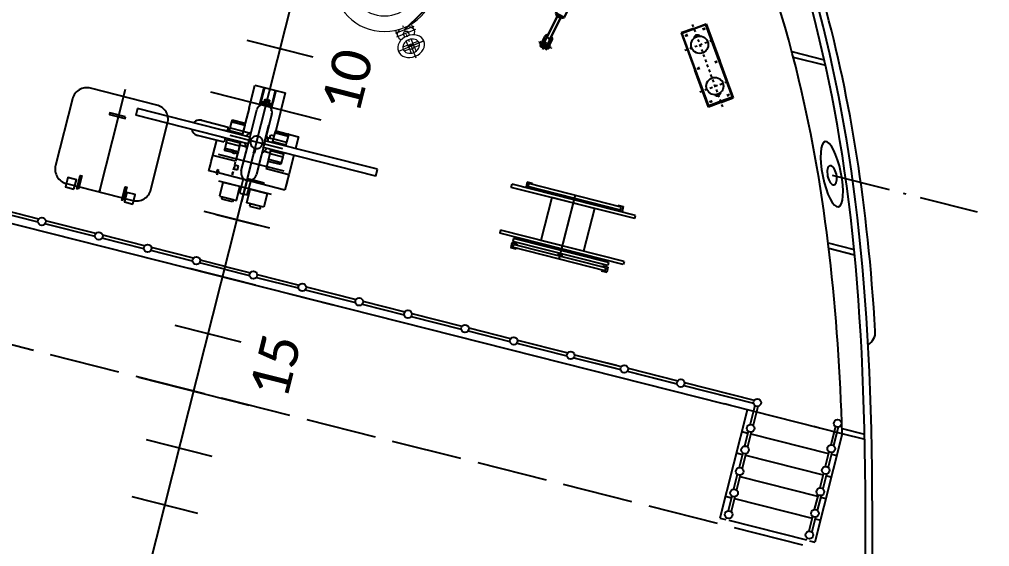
# Model space of a CAD drawing. Header units: metres. Extents: x 267365 to 277461, y 2088854 to 2108025.
# Drawn here: x 273131.08 to 273167.43, y 2095750.73 to 2095770.46 of the extents above; entities that cross this region are included whole.
import ezdxf

# ---------------------------------------------------------------- set-up
doc = ezdxf.new("R2010")
doc.units = ezdxf.units.M
for name, pattern in [('ACAD_ISO02W100', [15, 12, -3]), ('ACAD_ISO10W100', [18, 12, -3, 0, -3]), ('CENTER', [7, 4, -1, 1, -1]), ('CENTER2', [28.575, 19.05, -3.175, 3.175, -3.175]), ('DASHEDX2', [38.1, 25.4, -12.7])]:
    doc.linetypes.add(name, pattern=pattern)
doc.layers.add('BOAT', color=30, linetype='Continuous')
doc.layers.add('line 2', color=210, linetype='Continuous')
doc.layers.add('line 1', color=250, linetype='Continuous', lineweight=0)
doc.layers.add('line 3', color=250, linetype='Continuous', lineweight=0)
doc.styles.get("Standard").update_dxf_attribs({"font": 'calibri.ttf'})

# ---------------------------------------------------------------- blocks, each defined once
blk = doc.blocks.new('1sh')
at = {"layer": 'line 1', "color": 0, "lineweight": 30}
for p, q in [((241031.9, 69520.7), (241200.2, 69642.3)), ((241200.2, 69642.3), (241308.1, 69634.7)), ((241047.1, 69556.5), (240987, 69513.1)), ((241058.9, 69540.2), (241004.9, 69501.2)), ((241029.8, 69559.1), (241040, 69566.4)), ((241037, 69549.2), (241029.8, 69559.1)), ((241055.4, 69488.2), (241031.9, 69520.7)), ((241050.1, 69573.7), (241040, 69566.4)), ((241047.1, 69556.5), (241072.9, 69575.2)), ((241057.2, 69563.8), (241050.1, 69573.7)), ((241055.4, 69488.2), (241223.7, 69609.7)), ((241072.9, 69575.2), (241084.7, 69558.8)), ((241108.2, 69526.3), (241082.4, 69507.7)), ((241120, 69510), (241108.2, 69526.3)), ((241305.8, 69604.6), (241223.7, 69609.7)), ((240803.6, 69364), (240980.1, 69491.4)), ((240834.8, 69320.8), (241011.3, 69448.2)), ((241043.5, 69504.6), (241017.7, 69511)), ((241082.4, 69507.7), (241028.4, 69468.7)), ((241094.2, 69491.3), (241034, 69447.9)), ((241043.5, 69504.6), (241041.4, 69478.1)), ((241084.3, 69484.2), (241091.5, 69474.4)), ((241091.5, 69474.4), (241101.5, 69481.8)), ((241094.2, 69491.3), (241120, 69510)), ((241111.6, 69489.2), (241101.5, 69481.8)), ((241104.4, 69499), (241111.6, 69489.2)), ((240769.3, 69364.2), (240281.2, 69011.8)), ((240789.9, 69360.8), (240769.3, 69364.2)), ((240769.3, 69364.2), (240796.7, 69326.2)), ((240829.5, 69315.2), (240796.5, 69360.9)), ((240824.2, 69288.1), (240796.7, 69326.2)), ((240824.2, 69288.1), (240336.1, 68935.7)), ((240827.5, 69308.8), (240824.2, 69288.1)), ((240281.9, 68976.4), (240098.9, 68845.2)), ((240302.9, 68947.6), (240121.2, 68814.5)), ((240276.8, 68983.6), (240281.2, 69011.8)), ((240276.8, 68983.6), (240292.4, 68962)), ((240281.2, 69011.8), (240308.7, 68973.8)), ((240308, 68940.4), (240292.4, 68962)), ((240308, 68940.4), (240336.1, 68935.7)), ((240336.1, 68935.7), (240308.7, 68973.8)), ((240014.3, 68825.8), (240004.1, 68818.5)), ((240011.3, 68808.6), (240071.4, 68852)), ((240021.4, 68815.9), (240014.3, 68825.8)), ((240023.1, 68792.3), (240077, 68831.2)), ((240011.3, 68808.6), (239985.4, 68789.9)), ((239985.4, 68789.9), (239997.2, 68773.6)), ((239994, 68811.1), (240004.1, 68818.5)), ((240001.1, 68801.3), (239994, 68811.1)), ((239997.2, 68773.6), (240023.1, 68792.3)), ((240049.6, 68793.2), (239997.7, 68755.9)), ((240007.7, 68742.1), (239997.7, 68755.9)), ((240059.5, 68779.5), (240007.7, 68742.1)), ((240012.9, 68784.9), (240021.5, 68773)), ((240020.7, 68741.1), (240046.5, 68759.7)), ((240031.5, 68759.3), (240036.4, 68752.4)), ((240033.2, 68799.6), (240041.8, 68787.6)), ((240046.5, 68759.7), (240100.5, 68798.7)), ((240059.5, 68779.5), (240049.6, 68793.2)), ((240051.7, 68773.9), (240056.7, 68767.1)), ((240058.3, 68743.4), (240118.4, 68786.8)), ((240075.6, 68740.9), (240065.5, 68733.5)), ((240068.5, 68750.7), (240075.6, 68740.9))]:
    blk.add_line(p, q, dxfattribs=at)
for centre, radius, start, end in [((241304.1, 69619.9), 15.4, 276.35546, 74.90715), ((241001.2, 69488.7), 28.2, 121.2653, 185.51022), ((240990.8, 69476.6), 18.3, 35.83166, 125.83166), ((241016.8, 69485.1), 20.1, 126.55723, 156.33499), ((241015.5, 69469.2), 28.2, 246.87868, 311.12359), ((241000.5, 69463), 18.3, 305.83166, 35.83166), ((241016.6, 69485), 20.1, 276.05391, 305.83166), ((240792.9, 69378.9), 18.3, 260.67185, 305.83166), ((240845.6, 69305.9), 18.3, 125.83166, 170.99148), ((240089.9, 68830.8), 28.2, 49.02532, 131.12359), ((240088.8, 68815), 20.1, 82.0458, 125.83166), ((240108.8, 68830.5), 17.7, 123.88543, 219.98507), ((240110.2, 68828.4), 17.7, 211.8742, 307.97384), ((240088.8, 68815), 20.1, 305.83166, 347.94516), ((240104.1, 68811.1), 28.2, 300.53973, 22.63801)]:
    blk.add_arc(centre, radius, start, end, dxfattribs=at)
at = {"layer": 'line 2', "color": 0, "lineweight": 30}
blk.add_line((241005.6, 69487.3), (241015.4, 69473.8), dxfattribs=at)
blk = doc.blocks.new('3sh')
at = {"color": 0, "lineweight": 15}
blk.add_line((240079.6, 68713.9), (239990.5, 68837.3), dxfattribs=at)
at = {"color": 0, "lineweight": 30}
for p, q in [((240032.5, 68724.8), (240020.7, 68741.1)), ((240058.3, 68743.4), (240032.5, 68724.8)), ((240048.2, 68736.1), (240055.3, 68726.2)), ((240055.3, 68726.2), (240065.5, 68733.5))]:
    blk.add_line(p, q, dxfattribs=at)
at = {"color": 0, "linetype": 'ByBlock'}
blk.add_blockref('1sh', (0, 0), dxfattribs=at)
blk.add_blockref('1sh', (0, 0), dxfattribs=at)
blk = doc.blocks.new('4sh')
at = {"layer": 'line 3', "color": 0, "ltscale": 0.1}
for p, q in [((166654.7, 154705.3), (166424.5, 154541.8)), ((166538.9, 154623), (166464, 154728.5)), ((166707.2, 154569.2), (166537.4, 154448.7)), ((166642.8, 154476.8), (166728.2, 154537.5)), ((166642.8, 154476.8), (166560.6, 154418.4)), ((167408.4, 153500.4), (167360.4, 153466.3)), ((167360.4, 153466.3), (167312.5, 153432.3))]:
    blk.add_line(p, q, dxfattribs=at)
at = {"layer": 'line 3', "color": 0}
for p, q in [((166561.8, 154639.2), (166523.4, 154693.2)), ((166539.6, 154623.6), (166654.7, 154705.3)), ((166549.4, 154656.7), (166595.7, 154689.6)), ((166505.2, 154625.3), (166458.8, 154592.4)), ((166517.5, 154607.9), (166479.2, 154661.8)), ((166529.9, 154590.4), (166483.5, 154557.5)), ((166514.9, 154611.6), (166555.9, 154553.9)), ((166559.1, 154643), (166600, 154585.3)), ((166574.1, 154621.8), (166620.4, 154654.8)), ((166580.8, 154518.9), (166599.4, 154492.6)), ((166624.9, 154550.2), (166643.5, 154524)), ((166715.4, 154528.4), (166693.4, 154559.4)), ((166550, 154457.6), (166549.3, 154457.1)), ((166571.7, 154426.3), (166549.7, 154457.4)), ((167251.3, 153593.9), (167319.7, 153497.6)), ((167263.7, 153602.5), (167360.4, 153466.3)), ((167275.9, 153611.4), (167344.3, 153515.1)), ((167396.2, 153416), (167360.4, 153466.3))]:
    blk.add_line(p, q, dxfattribs=at)
at = {"layer": 'line 3', "color": 0, "linetype": 'CENTER2', "ltscale": 0.1}
blk.add_line((166534.2, 154629.7), (166669.5, 154439.2), dxfattribs=at)
at = {"layer": 'line 3', "color": 0}
for centre, radius in [((166959.7, 154030.5), 525), ((166959.7, 154030.5), 365), ((166959.7, 154030.5), 180), ((167360.4, 153466.3), 51.4)]:
    blk.add_circle(centre, radius, dxfattribs=at)
for centre, major_axis in [((166539.6, 154623.6), (115.1, 81.7)), ((166539.6, 154623.6), (71.9, 51.1)), ((166534.9, 154630.2), (22.1, 15.7))]:
    blk.add_ellipse(centre, major_axis=major_axis, ratio=0.7881, dxfattribs=at)
for centre, major_axis, start_param, end_param in [((166539.6, 154623.6), (22.1, 15.7), 3.137104, 6.287674), ((166621.4, 154508.4), (71.9, 51.1), 5.180827, 6.967664), ((166621.4, 154508.4), (71.9, 51.1), 2.457114, 4.24037), ((166621.4, 154508.4), (22.1, 15.7), 3.141593, 6.283185), ((166643.5, 154477.3), (71.9, 51.1), 5.857645, 6.283185), ((166643.5, 154477.3), (71.9, 51.1), 3.078478, 3.56318)]:
    blk.add_ellipse(centre, major_axis=major_axis, ratio=0.7881, start_param=start_param, end_param=end_param, dxfattribs=at)
blk = doc.blocks.new('8')
at = {"color": 0, "linetype": 'ACAD_ISO02W100', "ltscale": 60}
blk.add_line((87937, 11795.3), (87937, 24620.2), dxfattribs=at)
at = {"color": 0}
for p, q in [((89136.4, 23490.4), (89136.4, 12925.1)), ((90516.8, 18287.5), (90516.8, 19471.5)), ((90588, 19471.5), (90516.8, 19471.5)), ((90588, 18287.5), (90588, 19471.5)), ((87937, 18788.6), (87937, 17626.9)), ((90472.8, 18527.9), (90472.8, 18808.3)), ((90632, 18808.3), (90632, 18527.9)), ((90937, 18788.6), (90937, 17626.9)), ((86737, 17861.3), (86737, 18554.2)), ((87337, 17861.3), (87337, 18554.2)), ((88537, 17861.3), (88537, 18554.2)), ((89137, 17861.3), (89137, 18554.2)), ((89737, 17861.3), (89737, 18554.2)), ((90140.8, 18527.9), (90140.8, 18511.9)), ((90180.8, 18527.9), (90140.8, 18527.9)), ((90152.4, 18607.9), (90215.6, 18607.9)), ((90152.4, 18527.9), (90152.4, 18607.9)), ((90180.8, 18511.9), (90180.8, 18527.9)), ((90215.6, 18607.9), (90249.2, 18607.9)), ((90249.2, 18607.9), (90312.4, 18607.9)), ((90312.4, 18607.9), (90472.8, 18607.9)), ((90312.4, 18367.9), (90312.4, 18607.9)), ((90337, 17861.3), (90337, 18554.2)), ((90516.4, 18527.9), (90472.8, 18527.9)), ((90516.4, 18367.9), (90516.4, 18567.9)), ((90588.4, 18367.9), (90588.4, 18567.9)), ((90632, 18527.9), (90588.4, 18527.9)), ((91537, 17861.3), (91537, 18554.2)), ((89737, 18430.4), (89737, 17985.1)), ((89928.4, 18441.9), (89928.4, 18261.9)), ((90072.4, 18441.9), (89928.4, 18441.9)), ((90072.3, 17930.6), (90072.3, 18484.9)), ((90072.4, 18261.9), (90072.4, 18441.9)), ((90140.8, 18511.9), (90152.8, 18511.9)), ((90158.8, 18497.4), (90152.4, 17807.9)), ((90168.8, 18511.9), (90152.8, 18511.9)), ((90168.8, 18511.9), (90180.8, 18511.9)), ((90392.4, 18415.9), (90392.4, 18503.9)), ((90392.4, 18503.9), (90412.4, 18503.9)), ((90412.4, 18415.9), (90412.4, 18503.9)), ((90412.4, 18503.9), (90412.4, 18415.9)), ((90412.4, 18503.9), (90475, 18503.9)), ((90475, 18503.9), (90475, 18367.9)), ((90475, 18503.9), (90503.4, 18503.9)), ((90503.4, 18367.9), (90503.4, 18503.9)), ((90503.4, 18503.9), (90516.4, 18503.9)), ((90552.3, 17930.6), (90552.3, 18484.9)), ((90588.4, 18503.9), (90601.4, 18503.9)), ((90601.4, 18503.9), (90601.4, 18367.9)), ((90601.4, 18503.9), (90629.9, 18503.9)), ((90629.9, 18503.9), (90692.4, 18503.9)), ((90629.9, 18503.9), (90629.9, 18367.9)), ((90692.4, 18503.9), (90692.4, 18367.9)), ((90692.4, 18367.9), (90692.4, 18503.9)), ((90692.4, 18503.9), (90712.4, 18503.9)), ((90712.4, 18503.9), (90712.4, 18367.9)), ((89902.7, 18297.7), (89902.7, 18409)), ((89902.7, 18409), (89928.4, 18409)), ((89928.4, 18409), (89928.4, 18297.7)), ((90203.6, 18367.9), (90168.8, 18367.9)), ((90232.8, 18367.9), (90223.6, 18367.9)), ((90272.8, 18367.9), (90232.8, 18367.9)), ((90232.8, 18367.9), (90232.8, 18327.9)), ((90272.8, 18367.9), (90232.8, 18367.9)), ((90232.8, 18327.9), (90272.8, 18327.9)), ((90272.8, 18327.9), (90272.8, 18367.9)), ((90392.4, 18367.9), (90312.4, 18367.9)), ((90384.4, 18415.9), (90412.4, 18415.9)), ((90384.4, 18395.9), (90384.4, 18415.9)), ((90412.4, 18395.9), (90384.4, 18395.9)), ((90392.4, 18367.9), (90392.4, 18395.9)), ((90412.4, 18367.9), (90392.4, 18367.9)), ((90412.4, 18367.9), (90392.4, 18367.9)), ((90412.4, 18415.9), (90412.4, 18395.9)), ((90412.4, 18367.9), (90412.4, 18395.9)), ((90412.4, 18395.9), (90412.4, 18367.9)), ((90475, 18367.9), (90412.4, 18367.9)), ((90516.4, 18367.9), (90412.4, 18367.9)), ((90480.4, 18367.9), (90475, 18367.9)), ((90480.4, 18303.4), (90480.4, 18367.9)), ((90503.4, 18367.9), (90480.4, 18367.9)), ((90516.8, 18367.9), (90480.4, 18367.9)), ((90516.4, 18367.9), (90503.4, 18367.9)), ((90624.4, 18367.9), (90588, 18367.9)), ((90692.4, 18367.9), (90588.4, 18367.9)), ((90601.4, 18367.9), (90588.4, 18367.9)), ((90624.4, 18367.9), (90601.4, 18367.9)), ((90624.4, 18303.4), (90624.4, 18367.9)), ((90629.9, 18367.9), (90624.4, 18367.9)), ((90692.4, 18367.9), (90629.9, 18367.9)), ((90712.4, 18367.9), (90692.4, 18367.9)), ((90712.4, 18367.9), (90692.4, 18367.9)), ((90872.4, 18367.9), (90712.4, 18367.9)), ((90872.4, 18367.9), (91112.4, 18367.9)), ((89928.4, 18297.7), (89902.7, 18297.7)), ((89928.4, 18261.9), (90072.4, 18261.9)), ((90008.8, 18247.9), (90008.8, 18167.9)), ((90008.8, 18247.9), (90163.2, 18247.9)), ((90232, 18287.5), (90552.4, 18287.5)), ((90232.8, 18287.9), (90432.8, 18287.9)), ((90552.4, 18287.5), (90872.8, 18287.5)), ((90552.4, 18287.5), (90552.4, 18271.5)), ((90552.4, 18271.5), (90552.4, 18287.5)), ((90931.1, 18272.7), (90919.1, 18272.7)), ((90964.9, 18272.7), (90931.1, 18272.7)), ((90931.1, 18266.3), (90931.1, 18272.7)), ((90940.4, 18263.1), (90964.9, 18263.1)), ((90968.4, 18263.1), (90940.4, 18263.1)), ((90964.9, 18263.1), (90964.9, 18272.7)), ((90991.2, 18272.7), (90964.9, 18272.7)), ((90964.9, 18263.1), (90968.4, 18263.1)), ((90968.4, 18263.1), (90991.2, 18263.1)), ((90968.4, 18234), (90968.4, 18263.1)), ((90969.3, 18231.9), (90973.9, 18231.9)), ((90973.9, 18231.9), (90999.4, 18231.9)), ((90973.9, 18209), (90973.9, 18231.9)), ((90991.2, 18263.1), (90991.2, 18272.7)), ((91112.4, 18272.7), (90991.2, 18272.7)), ((90991.2, 18263.1), (91112.4, 18263.1)), ((90999.4, 18231.9), (90999.4, 18183.9)), ((90999.4, 18231.9), (91000.3, 18231.9)), ((91000.3, 18231.9), (91000.3, 18183.9)), ((13535, 18207.7), (100365, 18207.7)), ((89928.4, 18153.9), (90072.4, 18153.9)), ((89928.4, 17973.9), (89928.4, 18153.9)), ((90170.4, 18207.9), (89930.4, 18207.9)), ((90170.4, 18207.9), (89930.4, 18207.9)), ((90008.8, 18167.9), (90163.2, 18167.9)), ((90072.4, 18153.9), (90072.4, 17973.9)), ((90152.4, 18207.8), (90152.4, 18209.5)), ((90152.4, 18206.3), (90152.4, 18207.8)), ((90152.8, 18209.5), (90152.8, 18215.8)), ((90152.8, 18199.9), (90152.8, 18206.3)), ((90152.8, 18031.9), (90152.8, 18199.9)), ((90168.8, 18031.9), (90168.8, 18159.5)), ((90170.4, 18207.9), (90170.4, 18087.9)), ((90170.4, 18207.9), (90450.4, 18207.9)), ((90170.4, 18207.9), (90410.4, 18207.9)), ((90552.4, 18128.3), (90232, 18128.3)), ((90432.8, 18128.3), (90232.8, 18127.9)), ((90440.8, 18203.9), (90440.8, 18211.9)), ((90440.8, 18211.9), (90444.8, 18211.9)), ((90444.8, 18203.9), (90440.8, 18203.9)), ((90444.8, 18211.9), (90448.8, 18211.9)), ((90448.8, 18203.9), (90444.8, 18203.9)), ((90448.8, 18207.6), (90448.8, 18211.9)), ((90448.8, 18211.9), (90488.8, 18211.9)), ((90448.8, 18203.9), (90448.8, 18207.6)), ((90488.8, 18203.9), (90448.8, 18203.9)), ((90488.8, 18211.9), (90488.8, 18203.9)), ((90516.8, 16944.3), (90516.8, 18128.3)), ((90552.4, 18144.3), (90552.4, 18128.3)), ((90552.4, 18128.3), (90552.4, 18144.3)), ((90872.8, 18128.3), (90552.4, 18128.3)), ((90588, 16944.3), (90588, 18128.3)), ((90588, 18128.3), (90752.8, 18128.3)), ((90902.2, 18143.1), (90919.1, 18143.1)), ((90919.1, 18143.1), (90931.1, 18143.1)), ((90931.1, 18143.1), (90931.1, 18149.4)), ((90931.1, 18143.1), (90964.9, 18143.1)), ((90940.4, 18152.7), (90968.4, 18152.7)), ((90952.4, 18209.5), (90952.4, 18207.9)), ((90952.4, 18207.9), (90952.4, 18206.3)), ((90964.9, 18143.1), (90964.9, 18152.7)), ((90964.9, 18143.1), (90991.2, 18143.1)), ((90968.4, 18152.7), (90968.4, 18181.8)), ((90991.2, 18152.7), (90968.4, 18152.7)), ((90973.9, 18183.9), (90969.3, 18183.9)), ((90973.9, 18183.9), (90973.9, 18206.7)), ((90999.4, 18183.9), (90973.9, 18183.9)), ((90991.2, 18143.1), (90991.2, 18152.7)), ((91112.4, 18152.7), (90991.2, 18152.7)), ((90991.2, 18143.1), (91112.4, 18143.1)), ((91000.3, 18183.9), (90999.4, 18183.9)), ((89928.4, 18118), (89902.7, 18118)), ((89902.7, 18118), (89902.7, 18006.7)), ((89928.4, 18006.7), (89928.4, 18118)), ((90152.8, 18031.9), (90168.8, 18031.9)), ((90312.4, 17807.9), (90312.4, 18047.9)), ((90392.4, 17911.9), (90392.4, 18047.9)), ((90412.4, 17911.9), (90412.4, 18047.9)), ((90475, 18047.9), (90475, 17911.9)), ((90475, 18047.9), (90480.4, 18047.9)), ((90480.4, 18047.9), (90480.4, 18112.4)), ((90480.4, 18047.9), (90516.8, 18047.9)), ((90503.4, 17911.9), (90503.4, 18047.9)), ((90588, 18047.9), (90624.4, 18047.9)), ((90601.4, 18047.9), (90601.4, 17911.9)), ((90624.4, 18047.9), (90624.4, 18112.4)), ((90624.4, 18087.9), (90662.4, 18087.9)), ((90624.4, 18047.9), (90629.9, 18047.9)), ((90629.9, 18047.9), (90692.4, 18047.9)), ((90629.9, 18047.9), (90629.9, 17911.9)), ((90662.4, 18087.9), (90662.4, 18047.9)), ((90692.4, 18047.9), (90692.4, 17911.9)), ((90692.4, 17911.9), (90692.4, 18047.9)), ((90692.4, 18047.9), (90712.4, 18047.9)), ((90712.4, 18047.9), (90712.4, 18044.7)), ((90712.4, 18044.7), (90712.4, 18047.9)), ((91112.4, 18047.9), (90712.4, 18046.3)), ((90712.4, 18046.3), (90712.4, 17807.9)), ((90712.4, 18044.7), (90712.4, 17915.1)), ((89902.7, 18006.7), (89928.4, 18006.7)), ((90072.4, 17973.9), (89928.4, 17973.9)), ((90412.4, 17911.9), (90392.4, 17911.9)), ((90475, 17911.9), (90412.4, 17911.9)), ((90503.4, 17911.9), (90475, 17911.9)), ((90516.4, 17911.9), (90503.4, 17911.9)), ((90601.4, 17911.9), (90588.4, 17911.9)), ((90629.9, 17911.9), (90601.4, 17911.9)), ((90692.4, 17911.9), (90629.9, 17911.9)), ((90712.4, 17911.9), (90692.4, 17911.9)), ((90712.4, 17915.1), (90712.4, 17911.9)), ((90712.4, 17911.9), (90712.4, 17915.1)), ((90216.2, 17807.9), (90152.4, 17807.9)), ((90249.8, 17807.9), (90216.2, 17807.9)), ((90225.4, 17807.9), (90216.2, 17807.9)), ((90242.2, 17807.9), (90225.4, 17807.9)), ((90249.8, 17807.9), (90242.2, 17807.9)), ((90312.4, 17807.9), (90249.8, 17807.9)), ((90516.8, 17807.9), (90312.4, 17807.9)), ((90712.4, 17807.9), (90588, 17807.9)), ((89136.4, 17504.1), (89136.4, 17046.6)), ((90516.8, 16944.3), (90588, 16944.3)), ((92044.3, 13823.9), (92694.1, 14267.4)), ((92695.3, 14278.2), (92362.9, 14051.3)), ((92837.3, 14057.5), (92694.1, 14267.4)), ((92771.6, 14166.5), (92695.3, 14278.2)), ((92771.6, 14166.5), (92847.9, 14054.8)), ((92718.5, 14086), (92677.1, 14146.5)), ((92030.4, 13824.4), (92362.9, 14051.3)), ((92837.3, 14057.5), (92187.6, 13614.1)), ((92847.9, 14054.8), (92515.4, 13827.9)), ((92106.7, 13712.7), (92030.4, 13824.4)), ((92187.6, 13614.1), (92044.3, 13823.9)), ((92201.9, 13733.7), (92160.6, 13794.3)), ((92183, 13601), (92515.4, 13827.9)), ((92143.5, 13678.6), (92088.4, 13759.4)), ((92106.7, 13712.7), (92183, 13601)), ((92737, 13110.2), (92737, 12771)), ((92788.5, 13138.7), (92788.5, 12796.9)), ((89136.4, 12861.5), (89136.4, 12925.1)), ((89136.4, 11683.7), (89136.4, 12861.5)), ((89132, 12683.7), (87998.1, 12683.7)), ((87998.1, 12683.7), (87998.1, 12620.3)), ((88227.5, 12683.7), (88227.5, 12620.3)), ((88682, 12683.7), (88682, 12620.6)), ((88907, 12683.7), (88907, 12620.3)), ((87998.1, 12589.1), (87998.1, 11771.1)), ((88227.5, 12589.1), (88227.5, 11771.1)), ((88457, 12589.7), (88457, 11771.7)), ((88682, 12589.4), (88682, 11771.4)), ((88907, 12589.1), (88907, 11771.1)), ((90937, 12281.5), (90937, 12008.9)), ((90988.5, 12301.5), (90988.5, 12027.4)), ((89136.4, 11925.1), (89136.4, 11981.6)), ((87998.1, 11739.9), (87998.1, 11683.7)), ((88227.5, 11739.9), (88227.5, 11683.7)), ((88455.4, 11739.9), (88455.4, 11683.4)), ((88682, 11740.2), (88682, 11683.7)), ((88907, 11739.9), (88907, 11683.7)), ((89187.9, 11698.1), (89187.9, 11461.5)), ((89136.4, 11683.7), (87998.1, 11683.2)), ((89136.4, 11441.2), (89136.4, 11683.2))]:
    blk.add_line(p, q, dxfattribs=at)
at = {"color": 0, "linetype": 'Continuous'}
for p, q in [((89217.1, 20171.3), (89217.1, 20699.1)), ((89248.3, 20171.3), (89248.3, 20699.1)), ((89217.1, 19571.3), (89217.1, 20099.1)), ((89248.3, 19571.3), (89248.3, 20099.1)), ((89671.7, 19637.3), (90750.1, 19637.3)), ((89677.3, 19629.7), (89677.3, 19649.7)), ((89217.1, 19057.6), (89217.1, 19498)), ((89248.3, 19057.6), (89248.3, 19498)), ((89217.1, 18543.9), (89217.1, 18985.4)), ((89248.3, 18543.8), (89248.3, 18985.4)), ((89217, 18207.7), (89217, 18471.7)), ((89217.1, 18457.6), (89217.1, 18471.6)), ((89248.2, 18207.7), (89248.2, 18471.7)), ((89248.3, 18457.6), (89248.3, 18471.7)), ((89217, 18207.7), (89217, 17943.8)), ((89248.2, 18207.7), (89248.2, 17943.8)), ((89217, 17871.7), (89217, 17431.3)), ((89248.2, 17871.7), (89248.2, 17431.3)), ((89217.1, 17357.9), (89217.1, 16830.1)), ((89248.3, 17357.9), (89248.3, 16830.1)), ((89217.1, 16757.9), (89217.1, 16317.5)), ((89248.3, 16757.9), (89248.3, 16317.5)), ((89217.1, 16244.2), (89217.1, 15716.4)), ((89248.3, 16244.2), (89248.3, 15716.4)), ((89217.1, 15644.2), (89217.1, 15203.8)), ((89248.3, 15644.2), (89248.3, 15203.8)), ((89217.2, 15130.5), (89217.2, 14602.6)), ((89248.4, 15130.5), (89248.4, 14602.6)), ((89217.2, 14530.5), (89217.2, 14090.1)), ((89217.2, 14530.5), (89217.2, 14040)), ((89248.4, 14530.5), (89248.4, 14090.1)), ((89248.4, 14530.5), (89248.4, 14039.6)), ((89217.2, 13967.4), (89217.2, 13472.2)), ((89217.2, 13967.4), (89217.2, 13444.9)), ((89248.4, 13967.8), (89248.4, 13472.2)), ((89248.4, 13967.8), (89248.4, 13444.9)), ((89217.2, 13372.7), (89217.2, 12639.6)), ((89217.2, 13372.7), (89217.2, 12639.6)), ((89248.4, 13372.7), (89248.4, 12639.2)), ((89248.4, 13372.7), (89248.4, 12639.2)), ((88244.6, 12590), (88089.5, 12590)), ((88244.6, 12590), (88089.5, 12590)), ((88244.4, 12621.2), (88089.9, 12621.2)), ((88244.4, 12621.2), (88089.9, 12621.2)), ((88471.6, 12589.7), (88316.5, 12589.7)), ((88471.6, 12589.7), (88316.5, 12589.7)), ((88471.4, 12620.9), (88316.9, 12620.9)), ((88471.4, 12620.9), (88316.9, 12620.9)), ((88698.6, 12589.4), (88543.5, 12589.4)), ((88698.6, 12589.4), (88543.5, 12589.4)), ((88698.4, 12620.6), (88543.9, 12620.6)), ((88698.4, 12620.6), (88543.9, 12620.6)), ((88925.6, 12589.1), (88770.5, 12589.1)), ((88925.6, 12589.1), (88770.5, 12589.1)), ((88925.4, 12620.3), (88770.9, 12620.3)), ((88925.4, 12620.3), (88770.9, 12620.3)), ((89196.8, 12620), (88999.6, 12620)), ((89196.8, 12620), (88999.6, 12620)), ((89195.8, 12588.9), (88999.6, 12588.9)), ((89195.8, 12588.9), (88999.6, 12588.9)), ((88245.5, 11740.2), (88090.4, 11740.2)), ((88245.5, 11740.2), (88090.4, 11740.2)), ((88245.3, 11771.4), (88090.8, 11771.4)), ((88245.3, 11771.4), (88090.8, 11771.4)), ((88472.5, 11739.9), (88317.4, 11739.9)), ((88472.5, 11739.9), (88317.4, 11739.9)), ((88472.3, 11771.1), (88317.8, 11771.1)), ((88472.3, 11771.1), (88317.8, 11771.1)), ((88699.5, 11739.7), (88544.4, 11739.7)), ((88699.3, 11770.9), (88544.8, 11770.9)), ((88926.1, 11739.9), (88770.9, 11739.9)), ((88925.9, 11771.1), (88771.3, 11771.1)), ((89191.9, 11740.1), (88997.5, 11740.1)), ((89192.2, 11770.8), (88998.1, 11770.8))]:
    blk.add_line(p, q, dxfattribs=at)
at = {"color": 0, "linetype": 'CENTER'}
blk.add_line((90168.8, 18367.9), (90312.4, 18367.9), dxfattribs=at)
at = {"color": 0, "linetype": 'ByBlock', "ltscale": 15}
for p, q in [((91112.4, 18367.9), (91112.4, 18047.9)), ((90475, 18047.9), (90312.4, 18047.9))]:
    blk.add_line(p, q, dxfattribs=at)
at = {"color": 0, "linetype": 'ACAD_ISO10W100', "ltscale": 50}
for p, q in [((92033.8, 17024.9), (95428.4, 14965.1)), ((91666.6, 12431.3), (91666.6, 10772.4))]:
    blk.add_line(p, q, dxfattribs=at)
at = {"color": 0, "linetype": 'ByBlock'}
for p, q in [((90262.5, 14274.4), (90262.5, 15574.4)), ((90294.5, 15574.4), (90262.5, 15574.4)), ((90294.5, 14274.4), (90294.5, 15574.4)), ((90744.5, 14274.4), (90744.5, 15574.4)), ((90744.5, 15574.4), (90776.5, 15574.4)), ((90776.5, 14274.4), (90776.5, 15574.4)), ((90144.9, 15373.1), (90144.9, 15429.8)), ((90196.4, 15429.8), (90144.9, 15429.8)), ((90155, 15373.1), (90144.9, 15373.1)), ((90155, 14436.9), (90155, 15411.9)), ((90186.3, 15411.9), (90155, 15411.9)), ((90186.3, 14436.9), (90186.3, 15411.9)), ((90186.3, 15373.1), (90196.4, 15373.1)), ((90196.4, 15373.1), (90196.4, 15429.8)), ((90212.4, 14424.4), (90212.4, 15424.4)), ((90244.4, 15424.4), (90212.4, 15424.4)), ((90244.4, 14424.4), (90244.4, 15424.4)), ((90783.6, 15373.1), (90783.6, 15429.8)), ((90835.1, 15429.8), (90783.6, 15429.8)), ((90793.7, 15373.1), (90783.6, 15373.1)), ((90793.7, 14436.9), (90793.7, 15411.9)), ((90825, 15411.9), (90793.7, 15411.9)), ((90825, 14436.9), (90825, 15411.9)), ((90825, 15373.1), (90835.1, 15373.1)), ((90835.1, 15373.1), (90835.1, 15429.8)), ((90744.5, 15149.4), (90294.5, 15149.4)), ((90294.5, 14699.4), (90294.5, 15149.4)), ((90744.5, 14699.4), (90744.5, 15149.4)), ((90825, 14924.4), (90155, 14924.4)), ((90212.4, 14945.1), (90186.3, 14945.1)), ((90212.4, 14903.6), (90186.3, 14903.6)), ((90262.5, 14945.1), (90244.4, 14945.1)), ((90262.5, 14903.6), (90244.4, 14903.6)), ((90744.5, 14924.4), (90294.5, 14924.4)), ((90793.7, 14945.1), (90776.5, 14945.1)), ((90793.7, 14903.6), (90776.5, 14903.6)), ((90744.5, 14699.4), (90294.5, 14699.4)), ((90155, 14475.8), (90144.9, 14475.8)), ((90144.9, 14475.8), (90144.9, 14419.1)), ((90186.3, 14475.8), (90196.4, 14475.8)), ((90196.4, 14475.8), (90196.4, 14419.1)), ((90793.7, 14475.8), (90783.6, 14475.8)), ((90783.6, 14475.8), (90783.6, 14419.1)), ((90825, 14475.8), (90835.1, 14475.8)), ((90835.1, 14475.8), (90835.1, 14419.1)), ((90196.4, 14419.1), (90144.9, 14419.1)), ((90155, 14436.9), (90186.3, 14436.9)), ((90244.4, 14424.4), (90212.4, 14424.4)), ((90835.1, 14419.1), (90783.6, 14419.1)), ((90793.7, 14436.9), (90825, 14436.9)), ((90294.5, 14274.4), (90262.5, 14274.4)), ((90744.5, 14274.4), (90776.5, 14274.4)), ((92847.9, 14054.8), (92183, 13601))]:
    blk.add_line(p, q, dxfattribs=at)
at = {"color": 0, "linetype": 'DASHEDX2'}
for p, q in [((92807.9, 14191.3), (92067.2, 13685.7)), ((92532.9, 14201.4), (92716.9, 13931.8)), ((92698.1, 14228.2), (92671.9, 14210.3)), ((92675.6, 14232.1), (92693.6, 14205.8)), ((92802.3, 14075.6), (92776, 14057.7)), ((92797.7, 14053.2), (92779.8, 14079.5)), ((92402.3, 14026.2), (92376, 14008.3)), ((92379.8, 14030.2), (92397.7, 14003.9)), ((92161.3, 13947.6), (92345.3, 13678)), ((92506.4, 13873.7), (92480.2, 13855.8)), ((92501.9, 13851.3), (92483.9, 13877.6)), ((92080.5, 13804.2), (92106.7, 13822.3)), ((92084.9, 13826.7), (92103, 13800.4)), ((92185.5, 13652.2), (92211.6, 13670.3)), ((92208, 13648.4), (92189.9, 13674.6))]:
    blk.add_line(p, q, dxfattribs=at)
at = {"color": 0}
blk.add_lwpolyline([(90520, 20138.7), (89820.3, 20138.7, 0.414214), (89668.7, 19987.1), (89668.7, 19287.4, 0.414214), (89820.3, 19135.8), (90520, 19135.8, 0.414214), (90671.7, 19287.4), (90671.7, 19987.1, 0.414214)], format="xyb", close=True, dxfattribs=at)
at = {"color": 0, "linetype": 'Continuous'}
for points in [[(89633, 19897.9), (89731.4, 19897.9), (89731.4, 19986.8), (89633, 19986.8)], [(89644.6, 19852.8), (89644.6, 19870.1), (89783.4, 19870.1), (89783.4, 19852.8)], [(89644.6, 19852.8), (89644.6, 19870.1), (89783.4, 19870.1), (89783.4, 19852.8)], [(90477.4, 19569.2), (90477.4, 19734.1), (90460, 19734.1), (90460, 19569.2)], [(90477.4, 19569.2), (90477.4, 19734.1), (90460, 19734.1), (90460, 19569.2)], [(90477.4, 19569.2), (90477.4, 19734.1), (90460, 19734.1), (90460, 19569.2)], [(89633, 19278.7), (89731.4, 19278.7), (89731.4, 19367.6), (89633, 19367.6)], [(89644.6, 19381.2), (89644.6, 19398.5), (89783.4, 19398.5), (89783.4, 19381.2)], [(89644.6, 19381.2), (89644.6, 19398.5), (89783.4, 19398.5), (89783.4, 19381.2)]]:
    blk.add_lwpolyline(points, close=True, dxfattribs=at)
for centre in [(89232.7, 20135.2), (89232.7, 19535.2), (89232.7, 19021.5), (89232.6, 18507.7), (89232.6, 17907.7), (89232.7, 17394), (89232.7, 16794), (89232.7, 16280.3), (89232.7, 15680.3), (89232.8, 15166.6), (89232.8, 14566.6), (89232.3, 14003.7), (89232.8, 13408.8), (89232.8, 13408.8), (88053.6, 12606.1), (88280.6, 12605.8), (88507.6, 12605.5), (88734.6, 12605.2), (88961.6, 12604.9), (88961.6, 12604.9), (89232.3, 12603.3), (88054.5, 11756.3), (88281.5, 11756), (88508.5, 11755.7), (88735.1, 11756), (88961.6, 11756.2), (89227.5, 11756.2)]:
    blk.add_circle(centre, 39.3, dxfattribs=at)
at = {"color": 0}
for centre in [(92624.9, 14066.6), (92254.1, 13813.3)]:
    blk.add_circle(centre, 88, dxfattribs=at)
for centre, radius, start, end in [((90552.4, 18808.3), 79.6, 135.00265, 180.00301), ((90552.4, 18808.3), 79.6, 116.57949, 135.00999), ((90552.4, 18808.3), 79.6, 44.99225, 63.43116), ((90552.4, 18808.3), 79.6, 359.99699, 44.99735), ((90552.4, 18207.9), 119.6, 107.3175, 138.2752), ((90552.4, 18207.9), 119.6, 41.7248, 72.685), ((90232, 18207.9), 79.6, 135.00265, 180.00301), ((90232, 18207.9), 79.6, 89.99777, 134.99658), ((90552.3, 18207.7), 63.6, 134.84343, 176.29057), ((90552.4, 18207.8), 63.6, 90.00283, 134.99503), ((90552.5, 18207.8), 87.7, 113.9852, 114.682), ((90552.4, 18207.9), 63.6, 44.99313, 89.99459), ((90552.4, 18207.9), 87.6, 65.3036, 66.0051), ((90552.4, 18207.9), 63.6, 359.99399, 44.99369), ((90872.8, 18207.9), 79.6, 44.99745, 90.00244), ((90918.4, 18215), 52.8, 82.0687, 89.4916), ((90918.4, 18215), 52.8, 43.74941, 82.0562), ((90872.8, 18207.9), 79.6, 0.00549, 45.00276), ((90911.5, 18208.4), 62.4, 359.47942, 43.75048), ((90232, 18207.9), 79.6, 179.99987, 225.00023), ((90232, 18207.9), 79.6, 224.99647, 269.99528), ((90444.8, 18207.9), 4, 90, 270), ((90444.8, 18207.9), 4, 270, 90), ((90552.4, 18207.9), 119.6, 221.7248, 252.6825), ((90552.3, 18208), 63.6, 183.71431, 225.15169), ((90552.4, 18207.9), 63.6, 225.00497, 269.99717), ((90552.5, 18207.9), 87.7, 245.318, 246.0148), ((90552.4, 18207.9), 63.6, 270.00541, 315.00687), ((90552.4, 18207.9), 119.6, 287.315, 318.2752), ((90552.4, 18207.8), 87.6, 293.9949, 294.6964), ((90552.4, 18207.9), 63.6, 315.00271, 0.00241), ((90872.8, 18207.9), 79.6, 270.00451, 315.0095), ((90918.4, 18200.7), 52.8, 270.5084, 277.9313), ((90918.4, 18200.7), 52.8, 277.9438, 316.25059), ((90872.8, 18207.9), 79.6, 314.99436, 359.99163), ((90911.5, 18207.3), 62.4, 316.24593, 0.51699), ((92685.6, 14108), 30.3, 322.8363, 105.70044), ((92193.4, 13771.9), 30.3, 142.92679, 285.79094), ((90188.7, 11756.3), 150, 224.63185, 287.68689)]:
    blk.add_arc(centre, radius, start, end, dxfattribs=at)
at = {"color": 0, "extrusion": (0, 0, -1)}
for centre, major_axis, ratio in [((91675.6, 12435.7), (306.5, 147.2), 0.278566), ((91666.6, 12431.3), (89.4, 42.9), 0.46055)]:
    blk.add_ellipse(centre, major_axis=major_axis, ratio=ratio, dxfattribs=at)
at = {"color": 0}
for points, knots in [([(85792.5, 25768.9), (87349.7, 25421.2), (90248.1, 24733.5), (93351.6, 23574.1), (96688.6, 21012.6), (98423.9, 19080.3), (98889.3, 18458.9)], [3200.049478, 3200.049478, 3200.049478, 3200.049478, 4054.762169, 8726.573931, 12998.527558, 16515.520283, 16515.520283, 16515.520283, 16515.520283]), ([(85807.7, 25837.3), (87365, 25489.5), (90263.3, 24801.8), (93366.9, 23642.4), (96703.9, 21080.9), (98439.2, 19148.6), (98957.5, 18458.9)], [3200.049478, 3200.049478, 3200.049478, 3200.049478, 4054.762169, 8726.573931, 12998.527558, 16515.520283, 16515.520283, 16515.520283, 16515.520283]), ([(89136.4, 24732.3), (90314.6, 24392.3), (92877.4, 23468.9), (95932.7, 21115.1), (97833.3, 19332.7), (98472.8, 18497.1)], [136.452262, 136.452262, 136.452262, 136.452262, 3696.21835, 8091.377259, 11433.884164, 11433.884164, 11433.884164, 11433.884164]), ([(85792.5, 10646.6), (87349.7, 10994.3), (90248.1, 11682), (93351.6, 12841.4), (96688.6, 15402.9), (98423.9, 17335.2), (98889.3, 17956.6)], [3200.049478, 3200.049478, 3200.049478, 3200.049478, 4054.762169, 8726.573931, 12998.527558, 16515.520283, 16515.520283, 16515.520283, 16515.520283]), ([(85807.7, 10578.2), (87365, 10926), (90263.3, 11613.7), (93366.9, 12773.1), (96703.9, 15334.6), (98439.2, 17266.9), (98972.1, 17974.6)], [3200.049478, 3200.049478, 3200.049478, 3200.049478, 4054.762169, 8726.573931, 12998.527558, 16515.520283, 16515.520283, 16515.520283, 16515.520283]), ([(89136.4, 11683.2), (90314.6, 12023.2), (92877.4, 12946.6), (95932.7, 15300.4), (97833.3, 17082.8), (98472.8, 17918.4)], [136.452262, 136.452262, 136.452262, 136.452262, 3696.21835, 8091.377259, 11433.884164, 11433.884164, 11433.884164, 11433.884164]), ([(90234.3, 11613.4), (91472.6, 12008.3), (92890, 12620.5), (94191.7, 13438.8), (94590.7, 13714.4)], [5580.615565, 5580.615565, 5580.615565, 5580.615565, 8726.573931, 10176.597375, 10176.597375, 10176.597375, 10176.597375])]:
    blk.add_open_spline(points, degree=3, knots=knots, dxfattribs=at)
at = {"color": 0, "xscale": -1, "rotation": 161.5263174394547}
blk.add_blockref('4sh', (-17072.8, 216345.3), dxfattribs=at)
at = {"color": 0, "linetype": 'ByBlock', "xscale": -1, "rotation": 203.4371955669608}
blk.add_blockref('3sh', (-155349.6, -16774.6), dxfattribs=at)
at = {"color": 0, "char_height": 400, "attachment_point": 1}
for s, insert in [('15', (88073.5, 17665.2)), ('10', (91073.5, 17665.2)), ('10', (91073.5, 17665.2))]:
    blk.add_mtext_dynamic_manual_height_columns(s, width=413.329, gutter_width=12.5, heights=[0], dxfattribs=dict(at, insert=insert))

msp = doc.modelspace()

# ---------------------------------------------------------------- block references
at = {"layer": 'BOAT', "xscale": 0.003670803171036142, "yscale": 0.003670803171036142, "zscale": 0.003670803171036142, "rotation": 75.81463064815955}
msp.add_blockref('8', (273123.312, 2095427.214), dxfattribs=at)

doc.saveas('drawing.dxf')
